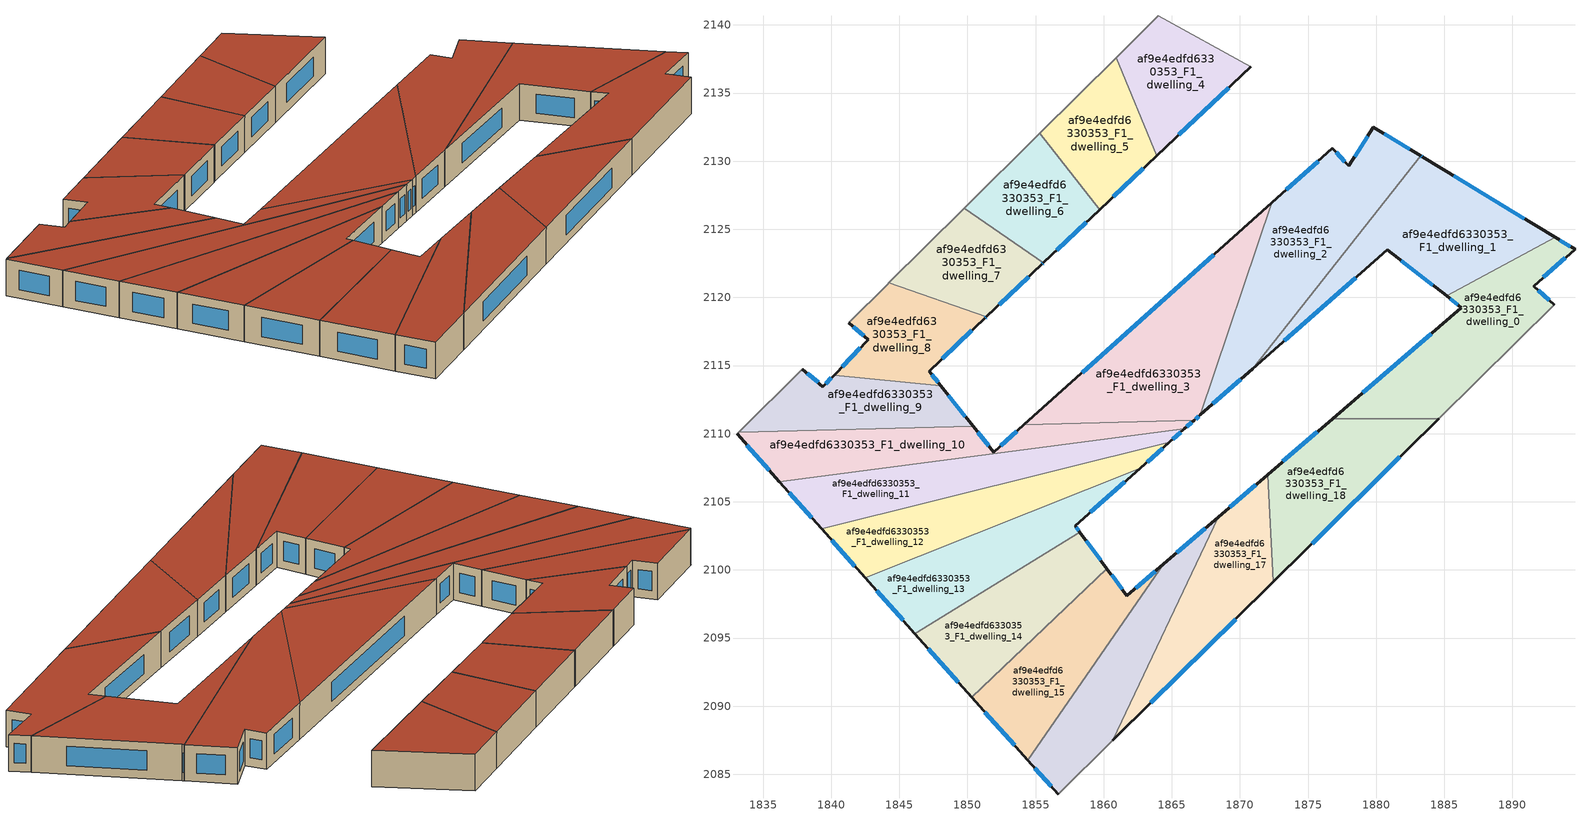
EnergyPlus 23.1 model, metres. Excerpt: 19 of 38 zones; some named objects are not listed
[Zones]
af9e4edfd6330353_F1_dwelling_0
 floor to af9e4edfd6330353_F0_dwelling_0 (EU_floor_Construction): 1894.59,2123.53 1891.56,2120.83 1893.06,2119.46 1884.59,2111.11 1876.8,2111.11 1886.26,2119.25 1885.16,2120.11 1893.15,2124.4 z3
 wall outside (EU_wall_Construction): 1885.16,2120.11 1886.26,2119.25 1876.8,2111.11 / 1893.06,2119.46 1891.56,2120.83 1894.59,2123.53 1893.15,2124.4 z3:6
 wall adiabatic (EU_wall_Construction): 1884.59,2111.11 1893.06,2119.46 z3:6
 wall to af9e4edfd6330353_F1_dwelling_18 (EU_wall_Construction): 1876.8,2111.11 1884.59,2111.11 z3:6
 wall to af9e4edfd6330353_F1_dwelling_1 (EU_wall_Construction): 1893.15,2124.4 1885.16,2120.11 z3:6
 window (EU_Window_Construction): 1884.04,2117.34 1879.02,2113.02 / 1885.42,2119.91 1886,2119.45 / 1894.25,2123.73 1893.49,2124.2 / 1892.27,2121.47 1893.88,2122.9 / 1892.71,2119.79 1891.91,2120.51 z3.7:5.3
 roof outside (EU_roof_Construction): 1893.06,2119.46 1891.56,2120.83 1894.59,2123.53 1893.15,2124.4 1885.16,2120.11 1886.26,2119.25 1876.8,2111.11 1884.59,2111.11 z6
af9e4edfd6330353_F1_dwelling_1
 floor to af9e4edfd6330353_F0_dwelling_1 (EU_floor_Construction): 1893.15,2124.4 1885.16,2120.11 1880.81,2123.49 1870.95,2114.78 1883.26,2130.39 1883.39,2130.31 z3
 wall outside (EU_wall_Construction): 1870.95,2114.78 1880.81,2123.49 1885.16,2120.11 / 1893.15,2124.4 1883.39,2130.31 1883.26,2130.39 z3:6
 wall to af9e4edfd6330353_F1_dwelling_2 (EU_wall_Construction): 1883.26,2130.39 1870.95,2114.78 z3:6
 window (EU_Window_Construction): 1873.26,2116.82 1878.49,2121.45 / 1883.36,2130.33 1883.29,2130.37 / 1890.86,2125.79 1885.68,2128.92 / 1881.83,2122.7 1884.14,2120.9 z3.7:5.3
 roof outside (EU_roof_Construction): 1885.16,2120.11 1893.15,2124.4 1883.39,2130.31 1883.26,2130.39 1870.95,2114.78 1880.81,2123.49 z6
af9e4edfd6330353_F1_dwelling_10
 floor to af9e4edfd6330353_F0_dwelling_10 (EU_floor_Construction): 1866.64,2110.97 1865.93,2110.34 1836.2,2106.48 1833.09,2109.98 1833.2,2110.09 1850.41,2110.54 1851.91,2108.65 1854.13,2110.64 z3
 wall outside (EU_wall_Construction): 1865.93,2110.34 1866.64,2110.97 / 1833.09,2109.98 1836.2,2106.48 / 1854.13,2110.64 1851.91,2108.65 1850.41,2110.54 z3:6
 wall adiabatic (EU_wall_Construction): 1833.2,2110.09 1833.09,2109.98 z3:6
 wall to af9e4edfd6330353_F1_dwelling_3 (EU_wall_Construction): 1866.64,2110.97 1854.13,2110.64 z3:6
 wall to af9e4edfd6330353_F1_dwelling_11 (EU_wall_Construction): 1836.2,2106.48 1865.93,2110.34 z3:6
 wall to af9e4edfd6330353_F1_dwelling_9 (EU_wall_Construction): 1850.41,2110.54 1833.2,2110.09 z3:6
 window (EU_Window_Construction): 1866.09,2110.49 1866.47,2110.82 / 1833.82,2109.16 1835.47,2107.3 / 1851.56,2109.1 1850.76,2110.1 / 1853.61,2110.17 1852.44,2109.12 z3.7:5.3
 roof outside (EU_roof_Construction): 1865.93,2110.34 1866.64,2110.97 1854.13,2110.64 1851.91,2108.65 1850.41,2110.54 1833.2,2110.09 1833.09,2109.98 1836.2,2106.48 z6
af9e4edfd6330353_F1_dwelling_11
 floor to af9e4edfd6330353_F0_dwelling_11 (EU_floor_Construction): 1865.93,2110.34 1864.82,2109.37 1839.29,2103.02 1836.2,2106.48 z3
 wall outside (EU_wall_Construction): 1864.83,2109.37 1865.93,2110.34 / 1836.2,2106.48 1839.29,2103.02 z3:6
 wall to af9e4edfd6330353_F1_dwelling_12 (EU_wall_Construction): 1839.29,2103.02 1864.82,2109.37 z3:6
 window (EU_Window_Construction): 1865.08,2109.6 1865.67,2110.11 / 1836.93,2105.67 1838.57,2103.83 z3.7:5.3
 roof outside (EU_roof_Construction): 1864.83,2109.37 1865.93,2110.34 1836.2,2106.48 1839.29,2103.02 z6
af9e4edfd6330353_F1_dwelling_12
 floor to af9e4edfd6330353_F0_dwelling_12 (EU_floor_Construction): 1864.82,2109.37 1862.68,2107.47 1842.48,2099.44 1839.29,2103.02 z3
 wall outside (EU_wall_Construction): 1862.68,2107.47 1864.83,2109.37 / 1839.29,2103.02 1842.48,2099.44 z3:6
 wall to af9e4edfd6330353_F1_dwelling_13 (EU_wall_Construction): 1842.48,2099.44 1862.68,2107.47 z3:6
 window (EU_Window_Construction): 1863.18,2107.92 1864.32,2108.92 / 1840.04,2102.18 1841.73,2100.28 z3.7:5.3
 roof outside (EU_roof_Construction): 1862.68,2107.47 1864.83,2109.37 1839.29,2103.02 1842.48,2099.44 z6
af9e4edfd6330353_F1_dwelling_13
 floor to af9e4edfd6330353_F0_dwelling_13 (EU_floor_Construction): 1862.68,2107.47 1857.91,2103.25 1858.26,2102.77 1846.15,2095.32 1842.48,2099.44 z3
 wall outside (EU_wall_Construction): 1858.26,2102.77 1857.91,2103.25 1862.68,2107.47 / 1842.48,2099.44 1846.15,2095.32 z3:6
 wall to af9e4edfd6330353_F1_dwelling_14 (EU_wall_Construction): 1846.15,2095.32 1858.26,2102.77 z3:6
 window (EU_Window_Construction): 1859.03,2104.25 1861.56,2106.48 / 1858.18,2102.89 1857.99,2103.14 / 1843.34,2098.47 1845.29,2096.29 z3.7:5.3
 roof outside (EU_roof_Construction): 1858.26,2102.77 1857.91,2103.25 1862.68,2107.47 1842.48,2099.44 1846.15,2095.32 z6
af9e4edfd6330353_F1_dwelling_14
 floor to af9e4edfd6330353_F0_dwelling_14 (EU_floor_Construction): 1858.26,2102.77 1860.23,2100.09 1850.31,2090.66 1846.15,2095.32 z3
 wall outside (EU_wall_Construction): 1860.23,2100.09 1858.26,2102.77 / 1846.15,2095.32 1850.31,2090.66 z3:6
 wall to af9e4edfd6330353_F1_dwelling_15 (EU_wall_Construction): 1850.31,2090.66 1860.23,2100.09 z3:6
 window (EU_Window_Construction): 1859.77,2100.72 1858.72,2102.14 / 1847.13,2094.23 1849.33,2091.75 z3.7:5.3
 roof outside (EU_roof_Construction): 1860.23,2100.09 1858.26,2102.77 1846.15,2095.32 1850.31,2090.66 z6
af9e4edfd6330353_F1_dwelling_15
 floor to af9e4edfd6330353_F0_dwelling_15 (EU_floor_Construction): 1864.42,2100.44 1854.43,2086.03 1850.31,2090.66 1860.23,2100.09 1861.7,2098.1 z3
 wall outside (EU_wall_Construction): 1864.42,2100.44 1861.7,2098.1 1860.23,2100.09 / 1850.31,2090.66 1854.43,2086.03 z3:6
 wall to af9e4edfd6330353_F1_dwelling_16 (EU_wall_Construction): 1854.43,2086.03 1864.42,2100.44 z3:6
 window (EU_Window_Construction): 1861.36,2098.57 1860.58,2099.63 / 1863.78,2099.89 1862.34,2098.65 / 1851.28,2089.57 1853.46,2087.12 z3.7:5.3
 roof outside (EU_roof_Construction): 1854.43,2086.03 1864.42,2100.44 1861.7,2098.1 1860.23,2100.09 1850.31,2090.66 z6
af9e4edfd6330353_F1_dwelling_16
 floor to af9e4edfd6330353_F0_dwelling_16 (EU_floor_Construction): 1868.39,2103.87 1860.68,2087.51 1856.66,2083.54 1854.43,2086.03 1864.42,2100.44 z3
 wall outside (EU_wall_Construction): 1868.39,2103.87 1864.42,2100.44 / 1854.43,2086.03 1856.66,2083.54 z3:6
 wall adiabatic (EU_wall_Construction): 1856.66,2083.54 1860.68,2087.51 z3:6
 wall to af9e4edfd6330353_F1_dwelling_17 (EU_wall_Construction): 1860.68,2087.51 1868.39,2103.87 z3:6
 window (EU_Window_Construction): 1867.46,2103.06 1865.35,2101.24 / 1854.95,2085.45 1856.13,2084.12 z3.7:5.3
 roof outside (EU_roof_Construction): 1860.68,2087.51 1868.39,2103.87 1864.42,2100.44 1854.43,2086.03 1856.66,2083.54 z6
af9e4edfd6330353_F1_dwelling_17
 floor to af9e4edfd6330353_F0_dwelling_17 (EU_floor_Construction): 1872.03,2106.99 1872.44,2099.11 1860.68,2087.51 1868.39,2103.87 z3
 wall outside (EU_wall_Construction): 1872.03,2106.99 1868.39,2103.87 / 1860.68,2087.51 1872.44,2099.11 z3:6
 wall to af9e4edfd6330353_F1_dwelling_18 (EU_wall_Construction): 1872.44,2099.11 1872.03,2106.99 z3:6
 window (EU_Window_Construction): 1871.17,2106.26 1869.25,2104.6 / 1863.44,2090.23 1869.68,2096.39 z3.7:5.3
 roof outside (EU_roof_Construction): 1872.44,2099.11 1872.03,2106.99 1868.39,2103.87 1860.68,2087.51 z6
af9e4edfd6330353_F1_dwelling_18
 floor to af9e4edfd6330353_F0_dwelling_18 (EU_floor_Construction): 1884.59,2111.11 1872.44,2099.11 1872.03,2106.99 1876.8,2111.11 z3
 wall outside (EU_wall_Construction): 1876.8,2111.11 1872.03,2106.99 / 1872.44,2099.11 1884.59,2111.11 z3:6
 window (EU_Window_Construction): 1875.68,2110.14 1873.15,2107.96 / 1875.29,2101.93 1881.74,2108.29 z3.7:5.3
 roof outside (EU_roof_Construction): 1884.59,2111.11 1876.8,2111.11 1872.03,2106.99 1872.44,2099.11 z6
af9e4edfd6330353_F1_dwelling_2
 floor to af9e4edfd6330353_F0_dwelling_2 (EU_floor_Construction): 1883.26,2130.39 1870.95,2114.78 1867.1,2111.38 1872.34,2126.96 1876.78,2130.94 1877.99,2129.67 1879.79,2132.49 z3
 wall outside (EU_wall_Construction): 1883.26,2130.39 1879.79,2132.49 1877.99,2129.67 1876.78,2130.94 1872.34,2126.96 / 1867.1,2111.38 1870.95,2114.78 z3:6
 wall to af9e4edfd6330353_F1_dwelling_3 (EU_wall_Construction): 1872.34,2126.96 1867.1,2111.38 z3:6
 window (EU_Window_Construction): 1877.71,2129.97 1877.07,2130.64 / 1879.37,2131.83 1878.42,2130.33 / 1882.45,2130.88 1880.6,2132 / 1868.01,2112.18 1870.04,2113.98 / 1875.74,2130.01 1873.38,2127.9 z3.7:5.3
 roof outside (EU_roof_Construction): 1870.95,2114.78 1883.26,2130.39 1879.79,2132.49 1877.99,2129.67 1876.78,2130.94 1872.34,2126.96 1867.1,2111.38 z6
af9e4edfd6330353_F1_dwelling_3
 floor to af9e4edfd6330353_F0_dwelling_3 (EU_floor_Construction): 1872.34,2126.96 1867.1,2111.38 1866.64,2110.97 1854.13,2110.64 z3
 wall outside (EU_wall_Construction): 1872.34,2126.96 1854.13,2110.64 / 1866.64,2110.97 1867.1,2111.38 z3:6
 window (EU_Window_Construction): 1868.06,2123.13 1858.41,2114.47 / 1866.75,2111.07 1866.99,2111.29 z3.7:5.3
 roof outside (EU_roof_Construction): 1867.1,2111.38 1872.34,2126.96 1854.13,2110.64 1866.64,2110.97 z6
af9e4edfd6330353_F1_dwelling_4
 floor to af9e4edfd6330353_F0_dwelling_4 (EU_floor_Construction): 1870.8,2136.94 1863.88,2130.39 1860.9,2137.61 1863.99,2140.67 z3
 wall outside (EU_wall_Construction): 1863.88,2130.39 1870.8,2136.94 z3:6
 wall adiabatic (EU_wall_Construction): 1870.8,2136.94 1863.99,2140.67 1860.91,2137.61 z3:6
 wall to af9e4edfd6330353_F1_dwelling_5 (EU_wall_Construction): 1860.91,2137.61 1863.88,2130.39 z3:6
 window (EU_Window_Construction): 1865.5,2131.93 1869.18,2135.4 z3.7:5.3
 roof outside (EU_roof_Construction): 1870.8,2136.94 1863.99,2140.67 1860.91,2137.61 1863.88,2130.39 z6
af9e4edfd6330353_F1_dwelling_5
 floor to af9e4edfd6330353_F0_dwelling_5 (EU_floor_Construction): 1860.9,2137.61 1863.88,2130.39 1859.71,2126.44 1855.29,2132.04 z3
 wall outside (EU_wall_Construction): 1859.71,2126.44 1863.88,2130.39 z3:6
 wall adiabatic (EU_wall_Construction): 1860.91,2137.61 1855.29,2132.04 z3:6
 wall to af9e4edfd6330353_F1_dwelling_6 (EU_wall_Construction): 1855.3,2132.04 1859.71,2126.44 z3:6
 window (EU_Window_Construction): 1860.69,2127.37 1862.9,2129.46 z3.7:5.3
 roof outside (EU_roof_Construction): 1863.88,2130.39 1860.91,2137.61 1855.29,2132.04 1859.71,2126.44 z6
af9e4edfd6330353_F1_dwelling_6
 floor to af9e4edfd6330353_F0_dwelling_6 (EU_floor_Construction): 1855.29,2132.04 1859.71,2126.44 1855.57,2122.53 1849.77,2126.55 z3
 wall outside (EU_wall_Construction): 1855.57,2122.53 1859.71,2126.44 z3:6
 wall adiabatic (EU_wall_Construction): 1855.29,2132.04 1849.77,2126.55 z3:6
 wall to af9e4edfd6330353_F1_dwelling_7 (EU_wall_Construction): 1849.77,2126.55 1855.57,2122.53 z3:6
 window (EU_Window_Construction): 1856.54,2123.45 1858.74,2125.53 z3.7:5.3
 roof outside (EU_roof_Construction): 1859.71,2126.44 1855.29,2132.04 1849.77,2126.55 1855.57,2122.53 z6
af9e4edfd6330353_F1_dwelling_7
 floor to af9e4edfd6330353_F0_dwelling_7 (EU_floor_Construction): 1855.57,2122.53 1855.46,2122.43 1851.38,2118.57 1844.24,2121.06 1849.66,2126.44 1849.77,2126.55 z3
 wall outside (EU_wall_Construction): 1851.38,2118.57 1855.46,2122.43 1855.57,2122.53 z3:6
 wall adiabatic (EU_wall_Construction): 1849.77,2126.55 1849.66,2126.44 1844.24,2121.06 z3:6
 wall to af9e4edfd6330353_F1_dwelling_8 (EU_wall_Construction): 1844.24,2121.06 1851.38,2118.57 z3:6
 window (EU_Window_Construction): 1855.49,2122.45 1855.54,2122.51 / 1852.33,2119.47 1854.5,2121.52 z3.7:5.3
 roof outside (EU_roof_Construction): 1855.46,2122.43 1855.57,2122.53 1849.77,2126.55 1849.66,2126.44 1844.24,2121.06 1851.38,2118.57 z6
af9e4edfd6330353_F1_dwelling_8
 floor to af9e4edfd6330353_F0_dwelling_8 (EU_floor_Construction): 1851.38,2118.57 1851.29,2118.49 1847.18,2114.6 1848.05,2113.5 1840.21,2114.29 1842.74,2116.9 1841.29,2118.13 1844.16,2120.98 1844.24,2121.06 z3
 wall outside (EU_wall_Construction): 1848.05,2113.5 1847.18,2114.6 1851.29,2118.49 1851.38,2118.57 / 1841.29,2118.13 1842.74,2116.9 1840.21,2114.29 z3:6
 wall adiabatic (EU_wall_Construction): 1844.24,2121.06 1844.16,2120.98 1841.29,2118.13 z3:6
 wall to af9e4edfd6330353_F1_dwelling_9 (EU_wall_Construction): 1840.21,2114.29 1848.05,2113.5 z3:6
 window (EU_Window_Construction): 1851.31,2118.51 1851.36,2118.55 / 1848.15,2115.51 1850.33,2117.58 / 1847.85,2113.76 1847.38,2114.34 / 1842.14,2116.29 1840.8,2114.9 / 1841.63,2117.84 1842.4,2117.19 z3.7:5.3
 roof outside (EU_roof_Construction): 1848.05,2113.5 1847.18,2114.6 1851.29,2118.49 1851.38,2118.57 1844.24,2121.06 1844.16,2120.98 1841.29,2118.13 1842.74,2116.9 1840.21,2114.29 z6
af9e4edfd6330353_F1_dwelling_9
 floor to af9e4edfd6330353_F0_dwelling_9 (EU_floor_Construction): 1848.05,2113.5 1850.41,2110.54 1833.2,2110.09 1837.88,2114.74 1839.4,2113.46 1840.21,2114.29 z3
 wall outside (EU_wall_Construction): 1840.21,2114.29 1839.4,2113.46 1837.88,2114.74 / 1850.41,2110.54 1848.05,2113.5 z3:6
 wall adiabatic (EU_wall_Construction): 1837.88,2114.74 1833.2,2110.09 z3:6
 window (EU_Window_Construction): 1839.04,2113.76 1838.23,2114.44 / 1840.02,2114.1 1839.59,2113.65 / 1849.85,2111.24 1848.6,2112.81 z3.7:5.3
 roof outside (EU_roof_Construction): 1850.41,2110.54 1848.05,2113.5 1840.21,2114.29 1839.4,2113.46 1837.88,2114.74 1833.2,2110.09 z6
[Building]
EU S2 Campaign: North Axis=0; Terrain=City; Solar Distribution=FullExterior
[Site:Location]
Budapest.Ferenc.Liszt.Intl.AP: Latitude=47.437; Longitude=19.256; Time Zone=1; Elevation=185
[SizingPeriod:WeatherFileDays]
AnnualSizingPeriod: Begin Month=1; Begin Day of Month=1; End Month=12; End Day of Month=31; Day of Week for Start Day=Monday; Use Weather File Daylight Saving Period=No; Use Weather File Rain and Snow Indicators=No
[MATERIAL]
EU_InternalMass_Material: Roughness=MediumRough; Thickness=0.1; Conductivity=1; Density=1800; Specific Heat=900; Thermal Absorptance=0.9; Solar Absorptance=0.7; Visible Absorptance=0.7
[MATERIAL:NOMASS] Roughness=MediumRough; Thermal Absorptance=0.9; Solar Absorptance=0.7; Visible Absorptance=0.7
Name | Thermal Resistance
EU_wall_NoMass | 0.832559
EU_roof_NoMass | 1.39638
EU_floor_NoMass | 0.872794
[WINDOWMATERIAL:SIMPLEGLAZINGSYSTEM]
EU_Window_SimpleGlazing: UFactor=2.79869; Solar Heat Gain Coefficient=0.75; Visible Transmittance=0.75
[CONSTRUCTION]
EU_wall_Construction: EU_wall_NoMass
EU_roof_Construction: EU_roof_NoMass
EU_floor_Construction: EU_floor_NoMass
EU_Window_Construction: EU_Window_SimpleGlazing
EU_InternalMass_Construction: EU_InternalMass_Material
[ZONE] Type=1; Multiplier=1; Ceiling Height=autocalculate; Floor Area=autocalculate; Part of Total Floor Area=Yes
Name | Volume
af9e4edfd6330353_F1_dwelling_0 | 243.881
af9e4edfd6330353_F1_dwelling_1 | 262.941
af9e4edfd6330353_F1_dwelling_10 | 199.152
af9e4edfd6330353_F1_dwelling_11 | 199.151
af9e4edfd6330353_F1_dwelling_12 | 199.11
af9e4edfd6330353_F1_dwelling_13 | 199.105
af9e4edfd6330353_F1_dwelling_14 | 199.147
af9e4edfd6330353_F1_dwelling_15 | 199.131
af9e4edfd6330353_F1_dwelling_16 | 199.118
af9e4edfd6330353_F1_dwelling_17 | 199.144
af9e4edfd6330353_F1_dwelling_18 | 199.126
af9e4edfd6330353_F1_dwelling_2 | 306.919
af9e4edfd6330353_F1_dwelling_3 | 304.786
af9e4edfd6330353_F1_dwelling_4 | 152.77
af9e4edfd6330353_F1_dwelling_5 | 146.635
af9e4edfd6330353_F1_dwelling_6 | 141.588
af9e4edfd6330353_F1_dwelling_7 | 139.259
af9e4edfd6330353_F1_dwelling_8 | 140.83
af9e4edfd6330353_F1_dwelling_9 | 151.702
[INTERNALMASS] Construction=EU_InternalMass_Construction
Name | Zone or ZoneList | Surface Area
af9e4edfd6330353_F1_dwelling_0_EU_InternalMass | af9e4edfd6330353_F1_dwelling_0 | 81.2883
af9e4edfd6330353_F1_dwelling_1_EU_InternalMass | af9e4edfd6330353_F1_dwelling_1 | 87.6481
af9e4edfd6330353_F1_dwelling_2_EU_InternalMass | af9e4edfd6330353_F1_dwelling_2 | 102.309
af9e4edfd6330353_F1_dwelling_3_EU_InternalMass | af9e4edfd6330353_F1_dwelling_3 | 101.588
af9e4edfd6330353_F1_dwelling_4_EU_InternalMass | af9e4edfd6330353_F1_dwelling_4 | 50.9222
af9e4edfd6330353_F1_dwelling_5_EU_InternalMass | af9e4edfd6330353_F1_dwelling_5 | 48.8783
af9e4edfd6330353_F1_dwelling_6_EU_InternalMass | af9e4edfd6330353_F1_dwelling_6 | 47.1981
af9e4edfd6330353_F1_dwelling_7_EU_InternalMass | af9e4edfd6330353_F1_dwelling_7 | 46.4217
af9e4edfd6330353_F1_dwelling_8_EU_InternalMass | af9e4edfd6330353_F1_dwelling_8 | 46.9394
af9e4edfd6330353_F1_dwelling_9_EU_InternalMass | af9e4edfd6330353_F1_dwelling_9 | 50.5672
af9e4edfd6330353_F1_dwelling_10_EU_InternalMass | af9e4edfd6330353_F1_dwelling_10 | 66.3838
af9e4edfd6330353_F1_dwelling_11_EU_InternalMass | af9e4edfd6330353_F1_dwelling_11 | 66.3837
af9e4edfd6330353_F1_dwelling_12_EU_InternalMass | af9e4edfd6330353_F1_dwelling_12 | 66.3701
af9e4edfd6330353_F1_dwelling_13_EU_InternalMass | af9e4edfd6330353_F1_dwelling_13 | 66.3683
af9e4edfd6330353_F1_dwelling_14_EU_InternalMass | af9e4edfd6330353_F1_dwelling_14 | 66.3823
af9e4edfd6330353_F1_dwelling_15_EU_InternalMass | af9e4edfd6330353_F1_dwelling_15 | 66.3772
af9e4edfd6330353_F1_dwelling_16_EU_InternalMass | af9e4edfd6330353_F1_dwelling_16 | 66.3724
af9e4edfd6330353_F1_dwelling_17_EU_InternalMass | af9e4edfd6330353_F1_dwelling_17 | 66.3814
af9e4edfd6330353_F1_dwelling_18_EU_InternalMass | af9e4edfd6330353_F1_dwelling_18 | 66.3756
[OTHEREQUIPMENT] Fuel Type=Electricity; Design Level Calculation Method=Watts/Area; Power per Zone Floor Area=1; Fraction Latent=0; Fraction Radiant=0; Fraction Lost=0; Carbon Dioxide Generation Rate=0; EndUse Subcategory=EU_Step8_InternalGains
Name | Zone or ZoneList or Space or SpaceList | Schedule
EU_Step8_InternalGain_af9e4edfd6330353_F1_dwelling_0_f000 | af9e4edfd6330353_F1_dwelling_0 | EU_Step8_GainSchedule_af9e4edfd6330353_F1_dwelling_0_f000
EU_Step8_InternalGain_af9e4edfd6330353_F1_dwelling_1_f000 | af9e4edfd6330353_F1_dwelling_1 | EU_Step8_GainSchedule_af9e4edfd6330353_F1_dwelling_1_f000
EU_Step8_InternalGain_af9e4edfd6330353_F1_dwelling_2_f000 | af9e4edfd6330353_F1_dwelling_2 | EU_Step8_GainSchedule_af9e4edfd6330353_F1_dwelling_2_f000
EU_Step8_InternalGain_af9e4edfd6330353_F1_dwelling_3_f000 | af9e4edfd6330353_F1_dwelling_3 | EU_Step8_GainSchedule_af9e4edfd6330353_F1_dwelling_3_f000
EU_Step8_InternalGain_af9e4edfd6330353_F1_dwelling_4_f000 | af9e4edfd6330353_F1_dwelling_4 | EU_Step8_GainSchedule_af9e4edfd6330353_F1_dwelling_4_f000
EU_Step8_InternalGain_af9e4edfd6330353_F1_dwelling_5_f000 | af9e4edfd6330353_F1_dwelling_5 | EU_Step8_GainSchedule_af9e4edfd6330353_F1_dwelling_5_f000
EU_Step8_InternalGain_af9e4edfd6330353_F1_dwelling_6_f000 | af9e4edfd6330353_F1_dwelling_6 | EU_Step8_GainSchedule_af9e4edfd6330353_F1_dwelling_6_f000
EU_Step8_InternalGain_af9e4edfd6330353_F1_dwelling_7_f000 | af9e4edfd6330353_F1_dwelling_7 | EU_Step8_GainSchedule_af9e4edfd6330353_F1_dwelling_7_f000
EU_Step8_InternalGain_af9e4edfd6330353_F1_dwelling_8_f000 | af9e4edfd6330353_F1_dwelling_8 | EU_Step8_GainSchedule_af9e4edfd6330353_F1_dwelling_8_f000
EU_Step8_InternalGain_af9e4edfd6330353_F1_dwelling_9_f000 | af9e4edfd6330353_F1_dwelling_9 | EU_Step8_GainSchedule_af9e4edfd6330353_F1_dwelling_9_f000
EU_Step8_InternalGain_af9e4edfd6330353_F1_dwelling_10_f000 | af9e4edfd6330353_F1_dwelling_10 | EU_Step8_GainSchedule_af9e4edfd6330353_F1_dwelling_10_f000
EU_Step8_InternalGain_af9e4edfd6330353_F1_dwelling_11_f000 | af9e4edfd6330353_F1_dwelling_11 | EU_Step8_GainSchedule_af9e4edfd6330353_F1_dwelling_11_f000
EU_Step8_InternalGain_af9e4edfd6330353_F1_dwelling_12_f000 | af9e4edfd6330353_F1_dwelling_12 | EU_Step8_GainSchedule_af9e4edfd6330353_F1_dwelling_12_f000
EU_Step8_InternalGain_af9e4edfd6330353_F1_dwelling_13_f000 | af9e4edfd6330353_F1_dwelling_13 | EU_Step8_GainSchedule_af9e4edfd6330353_F1_dwelling_13_f000
EU_Step8_InternalGain_af9e4edfd6330353_F1_dwelling_14_f000 | af9e4edfd6330353_F1_dwelling_14 | EU_Step8_GainSchedule_af9e4edfd6330353_F1_dwelling_14_f000
EU_Step8_InternalGain_af9e4edfd6330353_F1_dwelling_15_f000 | af9e4edfd6330353_F1_dwelling_15 | EU_Step8_GainSchedule_af9e4edfd6330353_F1_dwelling_15_f000
EU_Step8_InternalGain_af9e4edfd6330353_F1_dwelling_16_f000 | af9e4edfd6330353_F1_dwelling_16 | EU_Step8_GainSchedule_af9e4edfd6330353_F1_dwelling_16_f000
EU_Step8_InternalGain_af9e4edfd6330353_F1_dwelling_17_f000 | af9e4edfd6330353_F1_dwelling_17 | EU_Step8_GainSchedule_af9e4edfd6330353_F1_dwelling_17_f000
EU_Step8_InternalGain_af9e4edfd6330353_F1_dwelling_18_f000 | af9e4edfd6330353_F1_dwelling_18 | EU_Step8_GainSchedule_af9e4edfd6330353_F1_dwelling_18_f000
[ZONEVENTILATION:DESIGNFLOWRATE] Schedule=EU_AlwaysOn; Design Flow Rate Calculation Method=AirChanges/Hour; Air Changes per Hour=0.475469; Ventilation Type=Natural; Fan Pressure Rise=0; Fan Total Efficiency=1; Constant Term Coefficient=1; Temperature Term Coefficient=0; Velocity Term Coefficient=0; Velocity Squared Term Coefficient=0; Minimum Indoor Temperature=-100; Maximum Indoor Temperature=100; Delta Temperature=-100; Minimum Outdoor Temperature=-100; Maximum Outdoor Temperature=100; Maximum Wind Speed=40
Name | Zone or ZoneList or Space or SpaceList
EU_ConstantAir_af9e4edfd6330353_F1_dwelling_0 | af9e4edfd6330353_F1_dwelling_0
EU_ConstantAir_af9e4edfd6330353_F1_dwelling_1 | af9e4edfd6330353_F1_dwelling_1
EU_ConstantAir_af9e4edfd6330353_F1_dwelling_2 | af9e4edfd6330353_F1_dwelling_2
EU_ConstantAir_af9e4edfd6330353_F1_dwelling_3 | af9e4edfd6330353_F1_dwelling_3
EU_ConstantAir_af9e4edfd6330353_F1_dwelling_4 | af9e4edfd6330353_F1_dwelling_4
EU_ConstantAir_af9e4edfd6330353_F1_dwelling_5 | af9e4edfd6330353_F1_dwelling_5
EU_ConstantAir_af9e4edfd6330353_F1_dwelling_6 | af9e4edfd6330353_F1_dwelling_6
EU_ConstantAir_af9e4edfd6330353_F1_dwelling_7 | af9e4edfd6330353_F1_dwelling_7
EU_ConstantAir_af9e4edfd6330353_F1_dwelling_8 | af9e4edfd6330353_F1_dwelling_8
EU_ConstantAir_af9e4edfd6330353_F1_dwelling_9 | af9e4edfd6330353_F1_dwelling_9
EU_ConstantAir_af9e4edfd6330353_F1_dwelling_10 | af9e4edfd6330353_F1_dwelling_10
EU_ConstantAir_af9e4edfd6330353_F1_dwelling_11 | af9e4edfd6330353_F1_dwelling_11
EU_ConstantAir_af9e4edfd6330353_F1_dwelling_12 | af9e4edfd6330353_F1_dwelling_12
EU_ConstantAir_af9e4edfd6330353_F1_dwelling_13 | af9e4edfd6330353_F1_dwelling_13
EU_ConstantAir_af9e4edfd6330353_F1_dwelling_14 | af9e4edfd6330353_F1_dwelling_14
EU_ConstantAir_af9e4edfd6330353_F1_dwelling_15 | af9e4edfd6330353_F1_dwelling_15
EU_ConstantAir_af9e4edfd6330353_F1_dwelling_16 | af9e4edfd6330353_F1_dwelling_16
EU_ConstantAir_af9e4edfd6330353_F1_dwelling_17 | af9e4edfd6330353_F1_dwelling_17
EU_ConstantAir_af9e4edfd6330353_F1_dwelling_18 | af9e4edfd6330353_F1_dwelling_18
[HVACTEMPLATE:ZONE:IDEALLOADSAIRSYSTEM] System Availability Schedule=EU_AlwaysOn; Maximum Heating Supply Air Temperature=50; Minimum Cooling Supply Air Temperature=13; Maximum Heating Supply Air Humidity Ratio=0.0156; Minimum Cooling Supply Air Humidity Ratio=0.0077; Heating Limit=NoLimit; Cooling Limit=NoLimit; Heating Availability Schedule=EU_AlwaysOn; Cooling Availability Schedule=EU_CoolingOff; Dehumidification Control Type=ConstantSensibleHeatRatio; Cooling Sensible Heat Ratio=0.7; Dehumidification Setpoint=60; Humidification Control Type=None; Humidification Setpoint=30; Outdoor Air Method=None; Outdoor Air Flow Rate per Person=0.00944; Outdoor Air Flow Rate per Zone Floor Area=0; Outdoor Air Flow Rate per Zone=0; Demand Controlled Ventilation Type=None; Outdoor Air Economizer Type=NoEconomizer; Heat Recovery Type=None; Sensible Heat Recovery Effectiveness=0.7; Latent Heat Recovery Effectiveness=0.65
Name | Template Thermostat
af9e4edfd6330353_F1_dwelling_0 | EU_HeatOnly_af9e4edfd6330353_F1_dwelling_0
af9e4edfd6330353_F1_dwelling_1 | EU_HeatOnly_af9e4edfd6330353_F1_dwelling_1
af9e4edfd6330353_F1_dwelling_2 | EU_HeatOnly_af9e4edfd6330353_F1_dwelling_2
af9e4edfd6330353_F1_dwelling_3 | EU_HeatOnly_af9e4edfd6330353_F1_dwelling_3
af9e4edfd6330353_F1_dwelling_4 | EU_HeatOnly_af9e4edfd6330353_F1_dwelling_4
af9e4edfd6330353_F1_dwelling_5 | EU_HeatOnly_af9e4edfd6330353_F1_dwelling_5
af9e4edfd6330353_F1_dwelling_6 | EU_HeatOnly_af9e4edfd6330353_F1_dwelling_6
af9e4edfd6330353_F1_dwelling_7 | EU_HeatOnly_af9e4edfd6330353_F1_dwelling_7
af9e4edfd6330353_F1_dwelling_8 | EU_HeatOnly_af9e4edfd6330353_F1_dwelling_8
af9e4edfd6330353_F1_dwelling_9 | EU_HeatOnly_af9e4edfd6330353_F1_dwelling_9
af9e4edfd6330353_F1_dwelling_10 | EU_HeatOnly_af9e4edfd6330353_F1_dwelling_10
af9e4edfd6330353_F1_dwelling_11 | EU_HeatOnly_af9e4edfd6330353_F1_dwelling_11
af9e4edfd6330353_F1_dwelling_12 | EU_HeatOnly_af9e4edfd6330353_F1_dwelling_12
af9e4edfd6330353_F1_dwelling_13 | EU_HeatOnly_af9e4edfd6330353_F1_dwelling_13
af9e4edfd6330353_F1_dwelling_14 | EU_HeatOnly_af9e4edfd6330353_F1_dwelling_14
af9e4edfd6330353_F1_dwelling_15 | EU_HeatOnly_af9e4edfd6330353_F1_dwelling_15
af9e4edfd6330353_F1_dwelling_16 | EU_HeatOnly_af9e4edfd6330353_F1_dwelling_16
af9e4edfd6330353_F1_dwelling_17 | EU_HeatOnly_af9e4edfd6330353_F1_dwelling_17
af9e4edfd6330353_F1_dwelling_18 | EU_HeatOnly_af9e4edfd6330353_F1_dwelling_18
[SIZING:ZONE] Zone Cooling Design Supply Air Temperature Input Method=SupplyAirTemperature; Zone Cooling Design Supply Air Temperature=13; Zone Heating Design Supply Air Temperature Input Method=SupplyAirTemperature; Zone Heating Design Supply Air Temperature=50; Zone Cooling Design Supply Air Humidity Ratio=0.008; Zone Heating Design Supply Air Humidity Ratio=0.008; Cooling Design Air Flow Method=DesignDay; Cooling Design Air Flow Rate=0; Cooling Minimum Air Flow per Zone Floor Area=0.000762; Cooling Minimum Air Flow=0; Cooling Minimum Air Flow Fraction=0.2; Heating Design Air Flow Method=DesignDay; Heating Design Air Flow Rate=0; Heating Maximum Air Flow per Zone Floor Area=0.002032; Heating Maximum Air Flow=0.141576; Heating Maximum Air Flow Fraction=0.3; Account for Dedicated Outdoor Air System=No; Dedicated Outdoor Air System Control Strategy=NeutralSupplyAir; Dedicated Outdoor Air Low Setpoint Temperature for Design=autosize; Dedicated Outdoor Air High Setpoint Temperature for Design=autosize; Zone Load Sizing Method=Sensible Load Only No Latent Load; Zone Latent Cooling Design Supply Air Humidity Ratio Input Method=HumidityRatioDifference; Zone Cooling Design Supply Air Humidity Ratio Difference=0.005; Zone Latent Heating Design Supply Air Humidity Ratio Input Method=HumidityRatioDifference; Zone Humidification Design Supply Air Humidity Ratio Difference=0.005
af9e4edfd6330353_F1_dwelling_0; af9e4edfd6330353_F1_dwelling_1; af9e4edfd6330353_F1_dwelling_2; af9e4edfd6330353_F1_dwelling_3; af9e4edfd6330353_F1_dwelling_4; af9e4edfd6330353_F1_dwelling_5; af9e4edfd6330353_F1_dwelling_6; af9e4edfd6330353_F1_dwelling_7; af9e4edfd6330353_F1_dwelling_8; af9e4edfd6330353_F1_dwelling_9; af9e4edfd6330353_F1_dwelling_10; af9e4edfd6330353_F1_dwelling_11; af9e4edfd6330353_F1_dwelling_12; af9e4edfd6330353_F1_dwelling_13; af9e4edfd6330353_F1_dwelling_14; af9e4edfd6330353_F1_dwelling_15; af9e4edfd6330353_F1_dwelling_16; af9e4edfd6330353_F1_dwelling_17; af9e4edfd6330353_F1_dwelling_18
[SCHEDULE:CONSTANT]
Name | Hourly Value
EU_AlwaysOn | 1
EU_CoolingOff | 0
[SCHEDULE:FILE] Column Number=1; Rows to Skip at Top=0; Number of Hours of Data=8760; Column Separator=Comma; Interpolate to Timestep=No; Minutes per Item=60; Adjust Schedule for Daylight Savings=Yes
Name | File
EU_Step8_GainSchedule_af9e4edfd6330353_F1_dwelling_0_f000 | ../../schedules/af9e4edfd6330353/af9e4edfd6330353_F1_dwelling_0_f000_gain.csv
EU_Step8_GainSchedule_af9e4edfd6330353_F1_dwelling_1_f000 | ../../schedules/af9e4edfd6330353/af9e4edfd6330353_F1_dwelling_1_f000_gain.csv
EU_Step8_GainSchedule_af9e4edfd6330353_F1_dwelling_2_f000 | ../../schedules/af9e4edfd6330353/af9e4edfd6330353_F1_dwelling_2_f000_gain.csv
EU_Step8_GainSchedule_af9e4edfd6330353_F1_dwelling_3_f000 | ../../schedules/af9e4edfd6330353/af9e4edfd6330353_F1_dwelling_3_f000_gain.csv
EU_Step8_GainSchedule_af9e4edfd6330353_F1_dwelling_4_f000 | ../../schedules/af9e4edfd6330353/af9e4edfd6330353_F1_dwelling_4_f000_gain.csv
EU_Step8_GainSchedule_af9e4edfd6330353_F1_dwelling_5_f000 | ../../schedules/af9e4edfd6330353/af9e4edfd6330353_F1_dwelling_5_f000_gain.csv
EU_Step8_GainSchedule_af9e4edfd6330353_F1_dwelling_6_f000 | ../../schedules/af9e4edfd6330353/af9e4edfd6330353_F1_dwelling_6_f000_gain.csv
EU_Step8_GainSchedule_af9e4edfd6330353_F1_dwelling_7_f000 | ../../schedules/af9e4edfd6330353/af9e4edfd6330353_F1_dwelling_7_f000_gain.csv
EU_Step8_GainSchedule_af9e4edfd6330353_F1_dwelling_8_f000 | ../../schedules/af9e4edfd6330353/af9e4edfd6330353_F1_dwelling_8_f000_gain.csv
EU_Step8_GainSchedule_af9e4edfd6330353_F1_dwelling_9_f000 | ../../schedules/af9e4edfd6330353/af9e4edfd6330353_F1_dwelling_9_f000_gain.csv
EU_Step8_GainSchedule_af9e4edfd6330353_F1_dwelling_10_f000 | ../../schedules/af9e4edfd6330353/af9e4edfd6330353_F1_dwelling_10_f000_gain.csv
EU_Step8_GainSchedule_af9e4edfd6330353_F1_dwelling_11_f000 | ../../schedules/af9e4edfd6330353/af9e4edfd6330353_F1_dwelling_11_f000_gain.csv
EU_Step8_GainSchedule_af9e4edfd6330353_F1_dwelling_12_f000 | ../../schedules/af9e4edfd6330353/af9e4edfd6330353_F1_dwelling_12_f000_gain.csv
EU_Step8_GainSchedule_af9e4edfd6330353_F1_dwelling_13_f000 | ../../schedules/af9e4edfd6330353/af9e4edfd6330353_F1_dwelling_13_f000_gain.csv
EU_Step8_GainSchedule_af9e4edfd6330353_F1_dwelling_14_f000 | ../../schedules/af9e4edfd6330353/af9e4edfd6330353_F1_dwelling_14_f000_gain.csv
EU_Step8_GainSchedule_af9e4edfd6330353_F1_dwelling_15_f000 | ../../schedules/af9e4edfd6330353/af9e4edfd6330353_F1_dwelling_15_f000_gain.csv
EU_Step8_GainSchedule_af9e4edfd6330353_F1_dwelling_16_f000 | ../../schedules/af9e4edfd6330353/af9e4edfd6330353_F1_dwelling_16_f000_gain.csv
EU_Step8_GainSchedule_af9e4edfd6330353_F1_dwelling_17_f000 | ../../schedules/af9e4edfd6330353/af9e4edfd6330353_F1_dwelling_17_f000_gain.csv
EU_Step8_GainSchedule_af9e4edfd6330353_F1_dwelling_18_f000 | ../../schedules/af9e4edfd6330353/af9e4edfd6330353_F1_dwelling_18_f000_gain.csv
